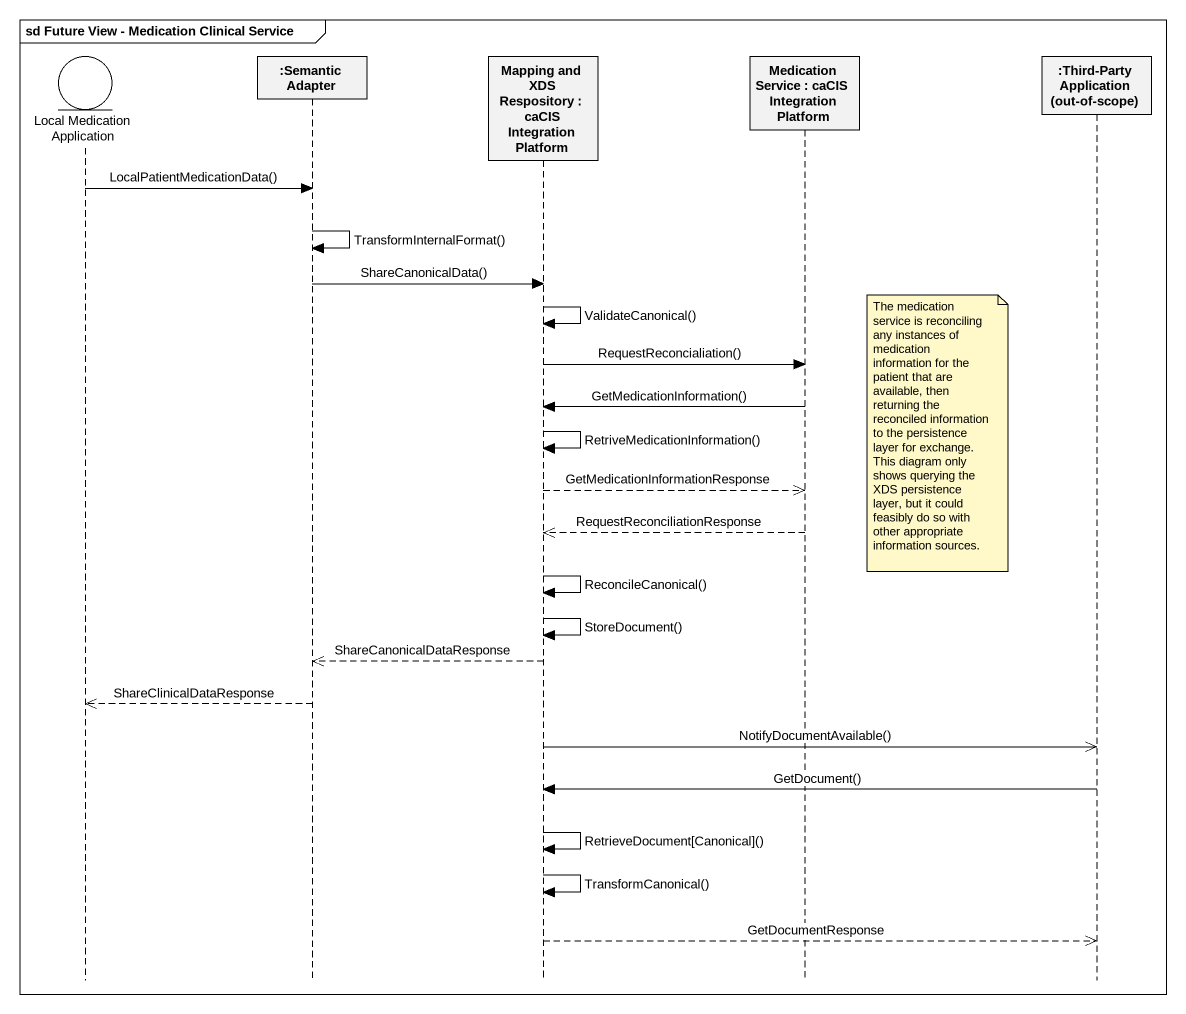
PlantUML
@startuml
mainframe sd Future View - Medication Clinical Service
hide footbox
entity "Local Medication Application" as Local_Medication_Application
participant ":Semantic Adapter" as Semantic_Adapter
participant "Mapping and XDS Respository : caCIS Integration Platform" as Mapping_and_XDS_Respository
participant "Medication Service : caCIS Integration Platform" as Medication_Service
participant ":Third-Party Application (out-of-scope)" as Third_Party_Application_out

Local_Medication_Application -> Semantic_Adapter : LocalPatientMedicationData()
Semantic_Adapter -> Semantic_Adapter : TransformInternalFormat()
Semantic_Adapter -> Mapping_and_XDS_Respository : ShareCanonicalData()
Mapping_and_XDS_Respository -> Mapping_and_XDS_Respository : ValidateCanonical()
Mapping_and_XDS_Respository -> Medication_Service : RequestReconcialiation()
Medication_Service -> Mapping_and_XDS_Respository : GetMedicationInformation()
Mapping_and_XDS_Respository -> Mapping_and_XDS_Respository : RetriveMedicationInformation()
note right of Medication_Service : The medication service is reconciling any instances of medication information for the patient that are available, then returning the reconciled information to the persistence layer for exchange. This diagram only shows querying the XDS persistence layer, but it could feasibly do so with other appropriate information sources.
Mapping_and_XDS_Respository -->> Medication_Service : GetMedicationInformationResponse
Medication_Service -->> Mapping_and_XDS_Respository : RequestReconciliationResponse
Mapping_and_XDS_Respository -> Mapping_and_XDS_Respository : ReconcileCanonical()
Mapping_and_XDS_Respository -> Mapping_and_XDS_Respository : StoreDocument()
Mapping_and_XDS_Respository -->> Semantic_Adapter : ShareCanonicalDataResponse
Semantic_Adapter -->> Local_Medication_Application : ShareClinicalDataResponse
Mapping_and_XDS_Respository ->> Third_Party_Application_out : NotifyDocumentAvailable()
Third_Party_Application_out -> Mapping_and_XDS_Respository : GetDocument()
Mapping_and_XDS_Respository -> Mapping_and_XDS_Respository : RetrieveDocument[Canonical]()
Mapping_and_XDS_Respository -> Mapping_and_XDS_Respository : TransformCanonical()
Mapping_and_XDS_Respository -->> Third_Party_Application_out : GetDocumentResponse
@enduml
